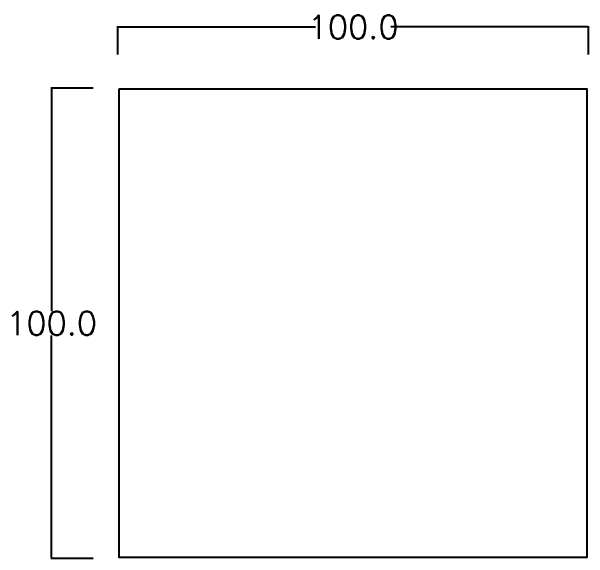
# Model space of a CAD drawing. Header units: millimetres. Extents: x 37110 to 56310, y -3510 to 5490.
# Drawn here: x 55236.9 to 55359.4, y -1052.9 to -936.6 of the extents above; entities that cross this region are included whole.
import ezdxf

# ---------------------------------------------------------------- set-up
doc = ezdxf.new("R2010")
doc.units = ezdxf.units.MM
doc.layers.add('치구', color=7, linetype='Continuous')
doc.layers.add('치수', color=7, linetype='Continuous')
doc.styles.get("Standard").update_dxf_attribs({"font": 'txt.shx', "bigfont": 'whgtxt.shx'})
doc.dimstyles.get("Standard").update_dxf_attribs({"dimtxt": 7, "dimasz": 0.18, "dimexe": 0.18, "dimexo": 0.0625, "dimgap": 0.09, "dimtad": 0, "dimtih": 1, "dimtoh": 1, "dimdec": 1, "dimzin": 0, "dimdsep": 46, "dimtxsty": 'Standard', "dimcen": 0.09, "dimadec": 0, "dimazin": 0, "dimtfac": 1, "dimtdec": 1, "dimtofl": 0, "dimtmove": 0, "dimatfit": 3, "dimfxl": 0, "dimtolj": 1, "dimtzin": 0, "dimarcsym": 0})

# ---------------------------------------------------------------- blocks, each defined once
blk = doc.blocks.new('*D2782')
at = {"layer": 'Defpoints', "color": 0, "linetype": 'Continuous'}
for p in [(55254.28, -952.88), (55245.37, -1052.88), (55254.28, -1052.88)]:
    blk.add_point(p, dxfattribs=at)
at = {"layer": '치수', "color": 0, "linetype": 'Continuous', "lineweight": -2}
for p, q in [((55254.21, -952.88), (55245.19, -952.88)), ((55245.37, -953.06), (55245.37, -1000.29)), ((55245.37, -1052.7), (55245.37, -1005.47)), ((55254.21, -1052.88), (55245.19, -1052.88))]:
    blk.add_line(p, q, dxfattribs=at)
at = {"layer": '치수', "color": 0, "linetype": 'Continuous'}
for points in [[(55245.34, -953.06), (55245.4, -953.06), (55245.37, -952.88)], [(55245.34, -1052.7), (55245.4, -1052.7), (55245.37, -1052.88)]]:
    blk.add_solid(points, dxfattribs=at)
at = {"layer": '치수', "color": 0, "linetype": 'Continuous', "insert": (55245.37, -1002.88), "char_height": 5, "attachment_point": 5}
blk.add_mtext('\\A1;100.0', dxfattribs=at)
blk = doc.blocks.new('*D2811')
at = {"layer": 'Defpoints', "color": 0, "linetype": 'Continuous'}
for p in [(55359.42, -939.89), (55259.42, -945.77), (55359.42, -945.77)]:
    blk.add_point(p, dxfattribs=at)
at = {"layer": '치수', "color": 0, "linetype": 'Continuous', "lineweight": -2}
for p, q in [((55259.42, -945.71), (55259.42, -939.71)), ((55259.6, -939.89), (55301.41, -939.89)), ((55359.24, -939.89), (55317.42, -939.89)), ((55359.42, -945.71), (55359.42, -939.71))]:
    blk.add_line(p, q, dxfattribs=at)
at = {"layer": '치수', "color": 0, "linetype": 'Continuous'}
for points in [[(55259.6, -939.86), (55259.6, -939.92), (55259.42, -939.89)], [(55359.24, -939.86), (55359.24, -939.92), (55359.42, -939.89)]]:
    blk.add_solid(points, dxfattribs=at)
at = {"layer": '치수', "color": 0, "linetype": 'Continuous', "insert": (55309.42, -939.89), "char_height": 5, "attachment_point": 5}
blk.add_mtext('\\A1;100.0', dxfattribs=at)

msp = doc.modelspace()

# ---------------------------------------------------------------- linework, layer by layer
at = {"layer": '치구'}
msp.add_lwpolyline([(55259.667, -953.128), (55259.667, -1052.628), (55359.167, -1052.628), (55359.167, -953.128)], close=True, dxfattribs=at)

# ---------------------------------------------------------------- dimensions: what is measured, and where the dimension line sits
at = {"layer": '치수', "color": 4, "linetype": 'Continuous'}
dim = msp.add_linear_dim(base=(55359.417, -939.887), p1=(55259.417, -945.771), p2=(55359.417, -945.771), dimstyle='Standard', override={"dimtxt": 5}, dxfattribs=at)
dim.commit()
dim.dimension.update_dxf_attribs({"geometry": '*D2811', "text_midpoint": (55309.417, -939.887)})
dim = msp.add_linear_dim(base=(55245.371, -1052.878), p1=(55254.276, -952.878), p2=(55254.276, -1052.878), angle=90, dimstyle='Standard', override={"dimtxt": 5}, dxfattribs=at)
dim.commit()
dim.dimension.update_dxf_attribs({"geometry": '*D2782', "text_midpoint": (55245.371, -1002.878)})

doc.saveas('drawing.dxf')
